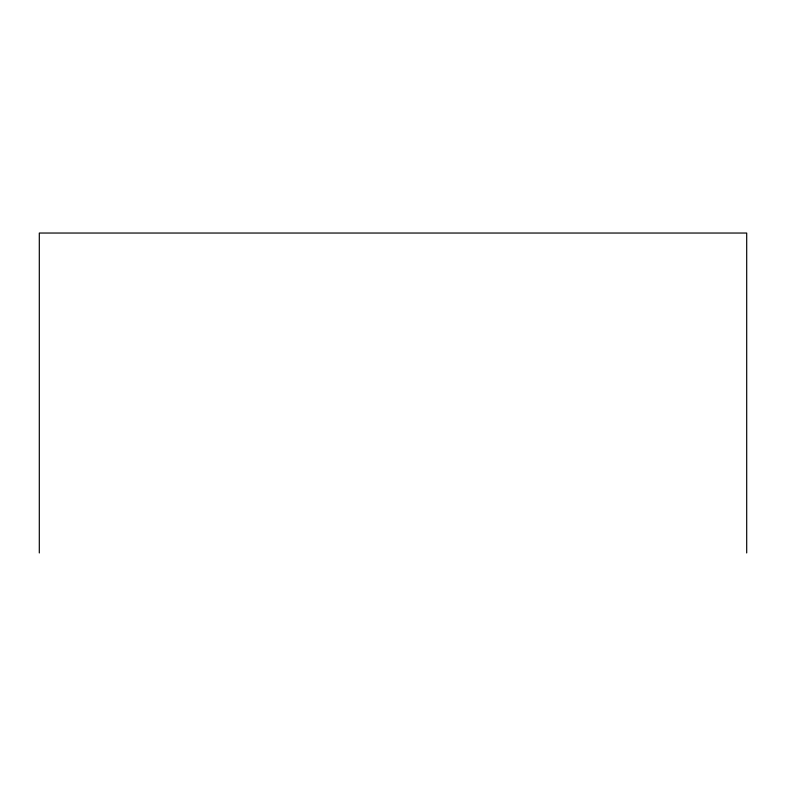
<?xml version="1.0" encoding="UTF-8"?>
<svg xmlns="http://www.w3.org/2000/svg" width="786" height="786" viewBox="0 0 786 786"><rect width="100%" height="100%" fill="white"/><g stroke="black" fill="none" stroke-linecap="round" stroke-linejoin="round"><path stroke-width="1.18" d="M746.7 552.961L746.7 233.039L39.3 233.039L39.3 552.961"/></g></svg>
